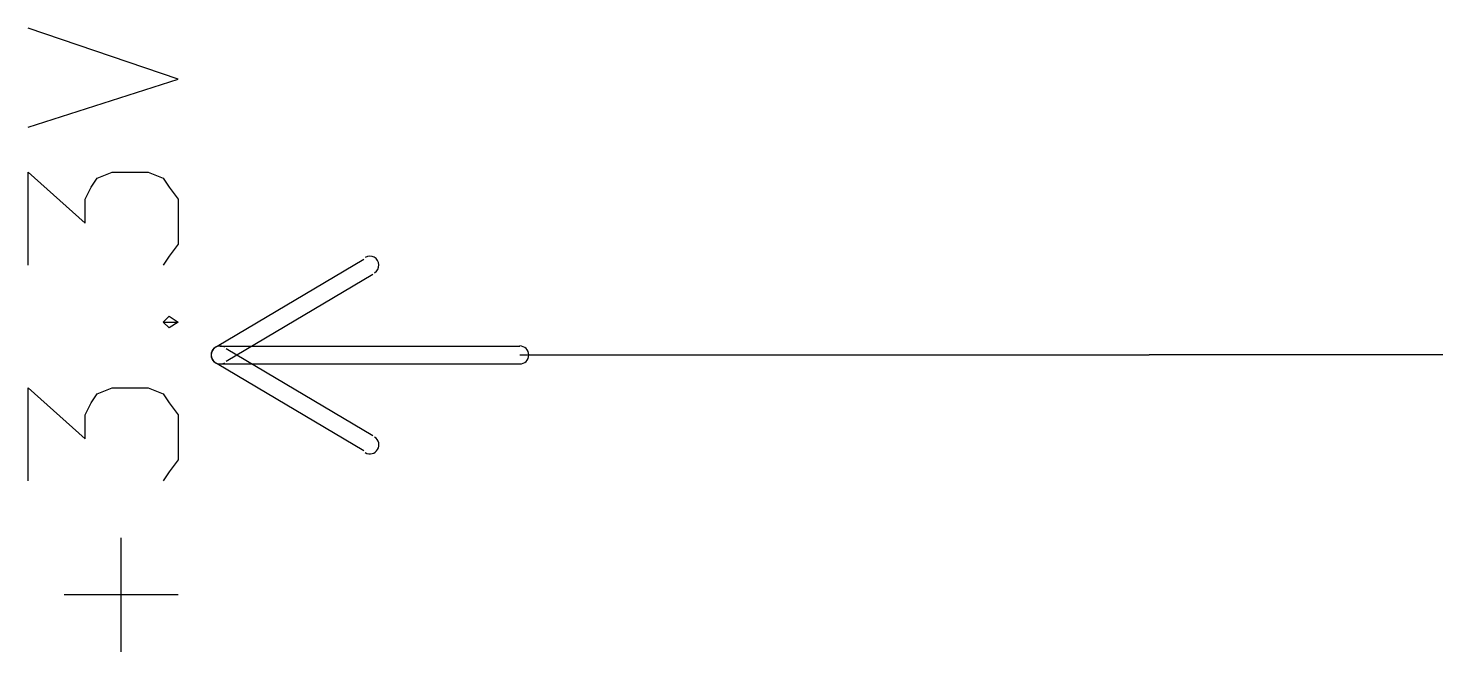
# Model space of a CAD drawing. Extents: x 12 to 829, y -582 to -12.
# Drawn here: x 208.43 to 220.42, y -146.03 to -140.74 of the extents above; entities that cross this region are included whole.
import ezdxf

# ---------------------------------------------------------------- set-up
doc = ezdxf.new("R2010")
doc.units = 0
doc.header["$MEASUREMENT"] = 0
doc.layers.add('BLACK', color=7, linetype='CONTINUOUS')

msp = doc.modelspace()

# ---------------------------------------------------------------- linework, layer by layer
at = {"layer": 'Black'}
for p, q in [((209.702, -141.173), (208.432, -140.741)), ((208.432, -141.58), (209.702, -141.173)), ((208.432, -142.748), (208.432, -141.961)), ((208.432, -141.961), (208.915, -142.392)), ((208.966, -142.088), (209.017, -142.011)), ((209.017, -142.011), (209.144, -141.961)), ((209.144, -141.961), (209.448, -141.961)), ((209.448, -141.961), (209.575, -142.011)), ((209.575, -142.011), (209.626, -142.088)), ((208.915, -142.189), (208.966, -142.088)), ((208.915, -142.392), (208.915, -142.189)), ((209.626, -142.088), (209.702, -142.189)), ((209.702, -142.189), (209.702, -142.57)), ((209.702, -142.57), (209.626, -142.672)), ((209.626, -142.672), (209.575, -142.748)), ((210.033, -143.434), (211.277, -142.697)), ((210.109, -143.561), (211.353, -142.824)), ((209.575, -143.231), (209.626, -143.18)), ((209.626, -143.281), (209.575, -143.231)), ((209.575, -143.231), (209.702, -143.231)), ((209.626, -143.18), (209.702, -143.231)), ((209.702, -143.231), (209.626, -143.281)), ((210.058, -143.434), (212.598, -143.434)), ((211.353, -144.196), (210.109, -143.459)), ((211.277, -144.323), (210.033, -143.586)), ((210.058, -143.586), (212.598, -143.586)), ((212.598, -143.51), (217.932, -143.51)), ((220.421, -143.51), (217.932, -143.51)), ((208.432, -144.577), (208.432, -143.789)), ((208.432, -143.789), (208.915, -144.221)), ((208.966, -143.916), (209.017, -143.84)), ((209.017, -143.84), (209.144, -143.789)), ((209.144, -143.789), (209.448, -143.789)), ((209.448, -143.789), (209.575, -143.84)), ((209.575, -143.84), (209.626, -143.916)), ((208.915, -144.018), (208.966, -143.916)), ((209.626, -143.916), (209.702, -144.018)), ((208.915, -144.221), (208.915, -144.018)), ((209.702, -144.018), (209.702, -144.399)), ((209.702, -144.399), (209.626, -144.501)), ((209.626, -144.501), (209.575, -144.577)), ((209.22, -146.025), (209.22, -145.059)), ((209.702, -145.542), (208.737, -145.542))]:
    msp.add_line(p, q, dxfattribs=at)
for centre, start, end in [((211.328, -142.748), 300.964, 480.964), ((210.058, -143.51), 419.036, 599.036), ((210.058, -143.51), 90, 270), ((210.058, -143.51), 120.964, 300.964), ((212.598, -143.51), 270, 450), ((211.328, -144.272), 239.036, 419.036)]:
    msp.add_arc(centre, 0.0762, start, end, dxfattribs=at)

doc.saveas('drawing.dxf')
